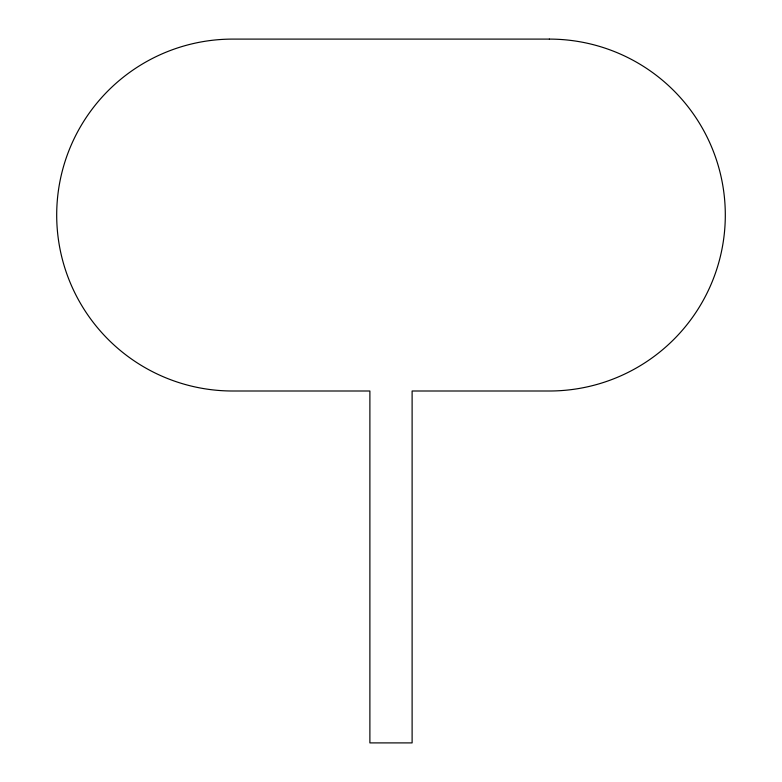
<?xml version="1.0" encoding="UTF-8"?>
<svg xmlns="http://www.w3.org/2000/svg" width="782" height="782" viewBox="0 0 782 782"><rect width="100%" height="100%" fill="white"/><g stroke="black" fill="none" stroke-linecap="round" stroke-linejoin="round"><path stroke-width="1.17" d="M549.355 39.1L232.645 39.1A175.95 175.95 0 0 0 56.695 215.05A175.95 175.95 0 0 0 232.645 391L369.886 391L369.886 742.9L412.114 742.9L412.114 391L549.355 391A175.95 175.95 0 0 0 725.305 215.05A175.95 175.95 0 0 0 549.355 39.1"/></g></svg>
